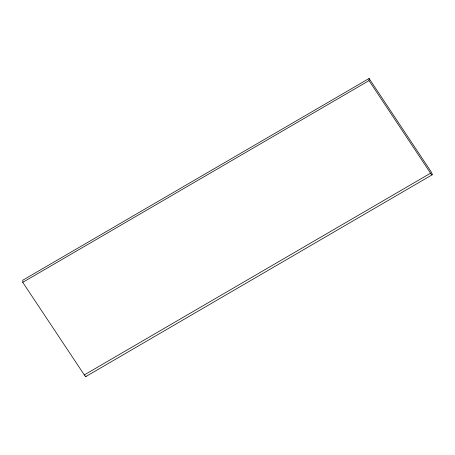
<?xml version="1.0" encoding="UTF-8"?>
<svg xmlns="http://www.w3.org/2000/svg" width="455" height="455" viewBox="0 0 455 455"><rect width="100%" height="100%" fill="white"/><g stroke="black" fill="none" stroke-linecap="round" stroke-linejoin="round"><path stroke-width="0.68" d="M85.938 375.961A3.111 0.603 59.8 0 1 84.3 374.92L22.75 282.345L22.824 280.189L369.09 78.47L430.635 171.046A3.111 0.603 59.8 0 1 432.25 174.606A3.111 0.603 59.8 0 1 430.566 173.201L369.016 80.626L369.09 78.47M22.75 282.345L369.016 80.626M84.3 374.92L430.566 173.201M85.921 376.518L432.182 174.8"/></g></svg>
